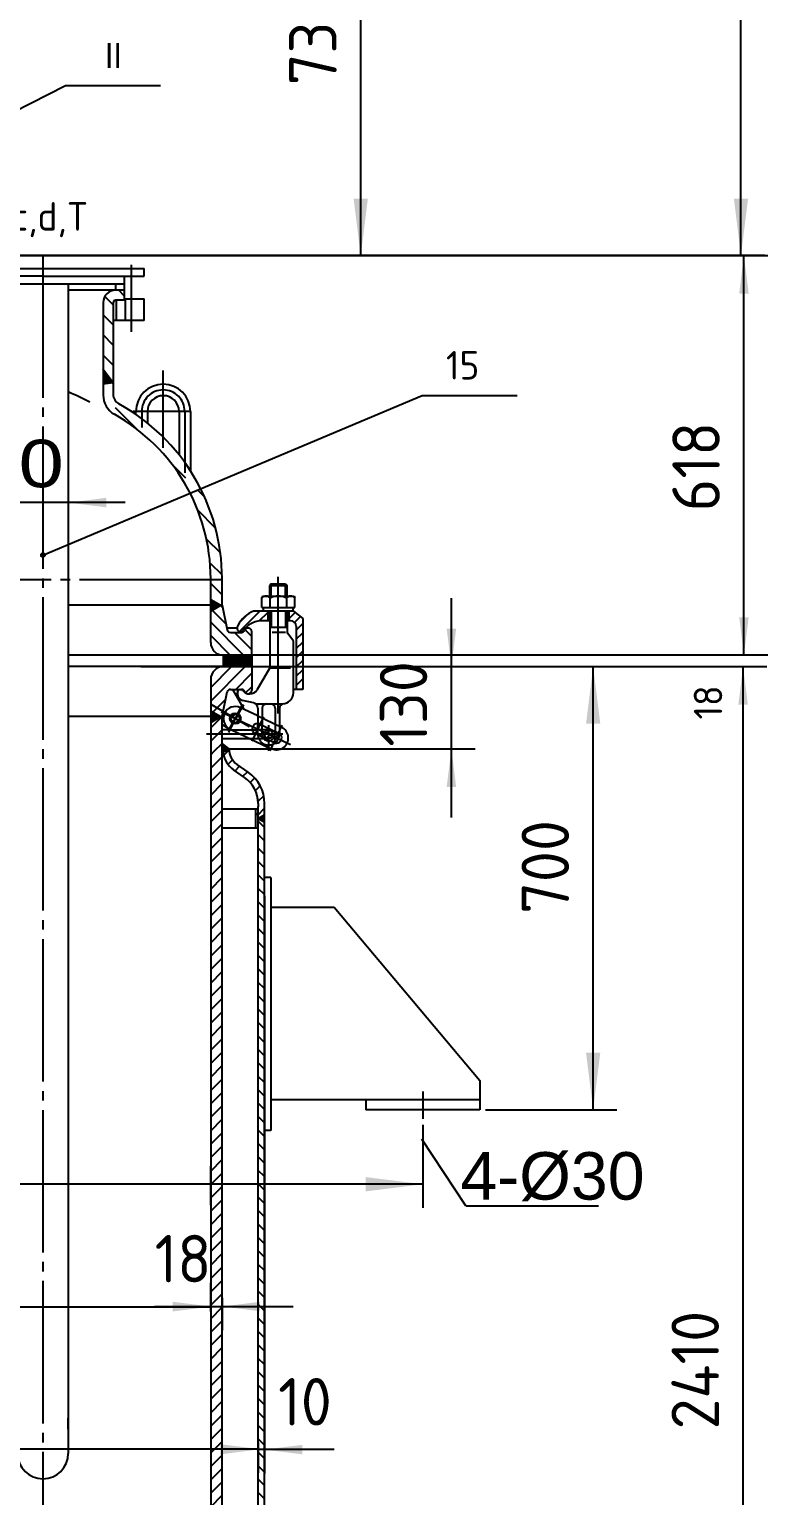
# Model space of a CAD drawing. Extents: x -623 to 82863, y -5386 to 376.
# Drawn here: x 5591 to 5668.8, y -138.3 to 16.2 of the extents above; entities that cross this region are included whole.
import ezdxf

# ---------------------------------------------------------------- set-up
doc = ezdxf.new("R2010")
doc.units = 0
doc.linetypes.add('DASHDOT', pattern=[18, 15, -1, 1, -1])
doc.linetypes.add('DASHED', pattern=[4, 3, -1])
doc.layers.get('0').update_dxf_attribs({"color": 8, "linetype": 'CONTINUOUS'})
for name, color, linetype in [('1', 8, 'CONTINUOUS'), ('2', 94, 'DASHDOT'), ('3', 2, 'DASHED'), ('85', 7, 'CONTINUOUS')]:
    doc.layers.add(name, color=color, linetype=linetype)
doc.styles.get("Standard").update_dxf_attribs({"font": 'cadt_en', "bigfont": 'cadt_hz'})
doc.styles.add('STYLE1', font='tssdeng.shx', dxfattribs={"width": 0.7, "bigfont": 'hztxt.shx'})
doc.styles.add('STYLE209', font='cadt_en.shx', dxfattribs={"width": 1.283849, "bigfont": 'cadt_hz.shx'})
doc.styles.add('STYLE210', font='cadt_en.shx', dxfattribs={"width": 0.9717, "bigfont": 'cadt_hz.shx'})
doc.styles.add('STYLE211', font='cadt_en.shx', dxfattribs={"width": 1.044319, "bigfont": 'cadt_hz.shx'})
doc.styles.add('STYLE212', font='cadt_en.shx', dxfattribs={"width": 1.114043, "bigfont": 'cadt_hz.shx'})
doc.styles.add('STYLE213', font='cadt_en.shx', dxfattribs={"width": 1.115263, "bigfont": 'cadt_hz.shx'})
doc.dimstyles.get("Standard").update_dxf_attribs({"dimtxt": 3.5, "dimasz": 4, "dimexe": 2, "dimexo": 0, "dimgap": 1, "dimtad": 1, "dimtoh": 1, "dimdec": 4, "dimzin": 0, "dimtxsty": 'STANDARD', "dimcen": 0, "dimazin": 3, "dimtfac": 1, "dimtdec": 4, "dimtmove": 0, "dimatfit": 3, "dimtolj": 1, "dimtzin": 0})

# ---------------------------------------------------------------- blocks, each defined once
blk = doc.blocks.new('*U37')
for p, q in [((5611.16, -44.48), (5611.35, -44.67)), ((5610.11, -46.26), (5613.58, -49.74)), ((5610.26, -45), (5611.72, -46.46)), ((5610.11, -47.67), (5612.17, -49.74)), ((5612.6, -47.34), (5614.44, -49.18)), ((5613.71, -47.04), (5614.44, -47.77, 1))]:
    blk.add_line(p, q)
blk = doc.blocks.new('*D38')
blk.add_line((5601.11, -33.66), (5579.85, -33.66))
for points in [[(5589.77, -33.66), (5585.77, -34.16), (5585.77, -33.16)], [(5595.11, -33.66), (5599.11, -33.16), (5599.11, -34.16)]]:
    blk.add_solid(points)
at = {"insert": (5578.42, -32.23), "char_height": 5, "attachment_point": 7, "style": 'STYLE209'}
blk.add_mtext('%%c80', dxfattribs=at)
blk = doc.blocks.new('*U44')
for p, q in [((5610.11, -43.98), (5610.18, -43.9)), ((5610.11, -44), (5610.8, -44.69)), ((5610.11, -44.26), (5610.36, -44)), ((5610.11, -44.54), (5610.54, -44.11)), ((5610.11, -44.83), (5610.72, -44.21)), ((5610.11, -44.28), (5610.62, -44.79)), ((5610.11, -44.56), (5610.44, -44.9)), ((5610.15, -45.06), (5610.9, -44.31)), ((5610.44, -44.05), (5610.98, -44.59)), ((5610.82, -44.67), (5611.08, -44.42)), ((5611.11, -44.43), (5611.16, -44.48)), ((5610.11, -44.85), (5610.26, -45, 1))]:
    blk.add_line(p, q)
blk = doc.blocks.new('*U53')
at = {"layer": '1'}
for p, q in [((5610.11, -60.22), (5610.51, -59.82)), ((5610.11, -61.63), (5611.31, -60.43)), ((5610.11, -63.04), (5611.31, -61.84)), ((5610.11, -64.46), (5611.31, -63.26)), ((5610.11, -65.87), (5611.31, -64.67)), ((5610.11, -67.29), (5611.31, -66.09)), ((5610.11, -68.7), (5611.31, -67.5)), ((5610.11, -70.12), (5611.31, -68.92)), ((5610.11, -71.53), (5611.31, -70.33)), ((5610.11, -72.94), (5611.31, -71.74)), ((5610.11, -74.36), (5611.31, -73.16)), ((5610.11, -75.77), (5611.31, -74.57)), ((5610.11, -77.19), (5611.31, -75.99)), ((5610.11, -78.6), (5611.31, -77.4)), ((5610.11, -80.01), (5611.31, -78.81)), ((5610.11, -81.43), (5611.31, -80.23)), ((5610.11, -82.84), (5611.31, -81.64)), ((5610.11, -84.26), (5611.31, -83.06)), ((5610.11, -85.67), (5611.31, -84.47)), ((5610.11, -87.09), (5611.31, -85.89)), ((5610.11, -88.5), (5611.31, -87.3)), ((5610.11, -89.91), (5611.31, -88.71)), ((5610.11, -91.33), (5611.31, -90.13)), ((5610.11, -92.74), (5611.31, -91.54)), ((5610.11, -94.16), (5611.31, -92.96)), ((5610.11, -95.57), (5611.31, -94.37)), ((5610.11, -96.99), (5611.31, -95.79)), ((5610.11, -98.4), (5611.31, -97.2)), ((5610.11, -99.81), (5611.31, -98.61)), ((5610.11, -101.23), (5611.31, -100.03)), ((5610.11, -102.64), (5611.31, -101.44)), ((5610.11, -104.06), (5611.31, -102.86)), ((5610.11, -105.47), (5611.31, -104.27)), ((5610.11, -106.88), (5611.31, -105.68)), ((5610.11, -108.3), (5611.31, -107.1)), ((5610.11, -109.71), (5611.31, -108.51)), ((5610.11, -111.13), (5611.31, -109.93)), ((5610.11, -112.54), (5611.31, -111.34)), ((5610.11, -113.96), (5611.31, -112.76)), ((5610.11, -115.37), (5611.31, -114.17)), ((5610.11, -116.78), (5611.31, -115.58)), ((5610.11, -118.2), (5611.31, -117)), ((5610.11, -119.61), (5611.31, -118.41)), ((5610.11, -121.03), (5611.31, -119.83)), ((5610.11, -122.44), (5611.31, -121.24)), ((5610.11, -123.86), (5611.31, -122.66)), ((5610.11, -125.27), (5611.31, -124.07)), ((5610.11, -126.68), (5611.31, -125.48)), ((5610.11, -128.1), (5611.31, -126.9)), ((5610.11, -129.51), (5611.31, -128.31)), ((5610.11, -130.93), (5611.31, -129.73)), ((5610.11, -132.34), (5611.31, -131.14)), ((5610.11, -133.75), (5611.31, -132.55)), ((5610.11, -135.17), (5611.31, -133.97)), ((5610.11, -136.58), (5611.31, -135.38)), ((5610.11, -138), (5611.31, -136.8)), ((5610.11, -139.41), (5611.31, -138.21)), ((5610.11, -140.83), (5611.31, -139.63)), ((5610.11, -142.24), (5611.31, -141.04)), ((5610.11, -143.65), (5611.31, -142.45)), ((5610.11, -145.07), (5611.31, -143.87)), ((5610.11, -146.48), (5611.31, -145.28)), ((5610.11, -147.9), (5611.31, -146.7)), ((5610.11, -149.31), (5611.31, -148.11)), ((5610.11, -150.73), (5611.31, -149.53)), ((5610.11, -152.14), (5611.31, -150.94)), ((5610.11, -153.55), (5611.31, -152.35)), ((5610.11, -154.97), (5611.31, -153.77)), ((5610.11, -156.38), (5611.31, -155.18)), ((5610.11, -157.8), (5611.31, -156.6)), ((5610.11, -159.21), (5611.31, -158.01)), ((5610.11, -160.62), (5611.31, -159.42)), ((5610.11, -162.04), (5611.31, -160.84)), ((5610.11, -163.45), (5611.31, -162.25)), ((5610.11, -164.87), (5611.31, -163.67)), ((5610.11, -166.28), (5611.31, -165.08)), ((5610.11, -167.7), (5611.31, -166.5)), ((5610.11, -169.11), (5611.31, -167.91)), ((5610.11, -170.52), (5611.31, -169.32)), ((5610.11, -171.94), (5611.31, -170.74)), ((5610.11, -173.35), (5611.31, -172.15)), ((5610.11, -174.77), (5611.31, -173.57)), ((5610.11, -176.18), (5611.31, -174.98)), ((5610.11, -177.6), (5611.31, -176.4)), ((5610.11, -179.01), (5611.31, -177.81)), ((5610.91, -179.62), (5611.31, -179.22, 1))]:
    blk.add_line(p, q, dxfattribs=at)
blk = doc.blocks.new('*U64')
for p, q in [((5615.77, -67.88), (5615.11, -67.22)), ((5615.77, -69.3), (5615.11, -68.63)), ((5615.77, -70.71), (5615.11, -70.05)), ((5615.77, -72.13), (5615.11, -71.46)), ((5615.11, -72.87), (5615.77, -73.54)), ((5615.77, -74.95), (5615.11, -74.29)), ((5615.77, -76.37), (5615.11, -75.7)), ((5615.77, -77.78), (5615.11, -77.12)), ((5615.77, -79.2), (5615.11, -78.53)), ((5615.77, -80.61), (5615.11, -79.94)), ((5615.77, -82.03), (5615.11, -81.36)), ((5615.77, -83.44), (5615.11, -82.77)), ((5615.77, -84.85), (5615.11, -84.19)), ((5615.77, -86.27), (5615.11, -85.6)), ((5615.77, -87.68), (5615.11, -87.02)), ((5615.77, -89.1), (5615.11, -88.43)), ((5615.77, -90.51), (5615.11, -89.84)), ((5615.77, -91.93), (5615.11, -91.26)), ((5615.77, -93.34), (5615.11, -92.67)), ((5615.77, -94.75), (5615.11, -94.09)), ((5615.77, -96.17), (5615.11, -95.5)), ((5615.77, -97.58), (5615.11, -96.92)), ((5615.77, -99), (5615.11, -98.33)), ((5615.77, -100.41), (5615.11, -99.74)), ((5615.77, -101.82), (5615.11, -101.16)), ((5615.77, -103.24), (5615.11, -102.57)), ((5615.77, -104.65), (5615.11, -103.99)), ((5615.77, -106.07), (5615.11, -105.4)), ((5615.77, -107.48), (5615.11, -106.81)), ((5615.77, -108.9), (5615.11, -108.23)), ((5615.77, -110.31), (5615.11, -109.64)), ((5615.77, -111.72), (5615.11, -111.06)), ((5615.77, -113.14), (5615.11, -112.47)), ((5615.77, -114.55), (5615.11, -113.89)), ((5615.77, -115.97), (5615.11, -115.3)), ((5615.77, -117.38), (5615.11, -116.71)), ((5615.77, -118.8), (5615.11, -118.13)), ((5615.77, -120.21), (5615.11, -119.54)), ((5615.77, -121.62), (5615.11, -120.96)), ((5615.77, -123.04), (5615.11, -122.37)), ((5615.77, -124.45), (5615.11, -123.79)), ((5615.77, -125.87), (5615.11, -125.2)), ((5615.77, -127.28), (5615.11, -126.61)), ((5615.11, -128.03), (5615.77, -128.69)), ((5615.77, -130.11), (5615.11, -129.44)), ((5615.77, -131.52), (5615.11, -130.86)), ((5615.77, -132.94), (5615.11, -132.27)), ((5615.77, -134.35), (5615.11, -133.68)), ((5615.77, -135.77), (5615.11, -135.1)), ((5615.77, -137.18), (5615.11, -136.51)), ((5615.77, -138.59), (5615.11, -137.93)), ((5615.77, -140.01), (5615.11, -139.34)), ((5615.77, -141.42), (5615.11, -140.76)), ((5615.77, -142.84), (5615.11, -142.17)), ((5615.77, -144.25), (5615.11, -143.58)), ((5615.77, -145.67), (5615.11, -145)), ((5615.77, -147.08), (5615.11, -146.41)), ((5615.77, -148.49), (5615.11, -147.83)), ((5615.77, -149.91), (5615.11, -149.24)), ((5615.77, -151.32), (5615.11, -150.66)), ((5615.77, -152.74), (5615.11, -152.07)), ((5615.77, -154.15), (5615.11, -153.48)), ((5615.11, -154.9), (5615.77, -155.56)), ((5615.77, -156.98), (5615.11, -156.31)), ((5615.77, -158.39), (5615.11, -157.73)), ((5615.77, -159.81), (5615.11, -159.14)), ((5615.77, -161.22), (5615.11, -160.56)), ((5615.77, -162.64), (5615.11, -161.97)), ((5615.77, -164.05), (5615.11, -163.38)), ((5615.77, -165.46), (5615.11, -164.8)), ((5615.77, -166.88), (5615.11, -166.21)), ((5615.77, -168.29), (5615.11, -167.63)), ((5615.77, -169.71), (5615.11, -169.04)), ((5615.77, -171.12), (5615.11, -170.45)), ((5615.77, -172.54), (5615.11, -171.87)), ((5615.77, -173.95), (5615.11, -173.28)), ((5615.77, -175.36), (5615.11, -174.7)), ((5615.77, -176.78), (5615.11, -176.11)), ((5615.77, -178.19), (5615.11, -177.53)), ((5615.77, -179.61), (5615.11, -178.94)), ((5615.77, -181.02), (5615.11, -180.35)), ((5615.11, -181.77), (5615.61, -182.27, 1))]:
    blk.add_line(p, q)
blk = doc.blocks.new('*U74')
at = {"layer": '1'}
for p, q in [((5610.11, -54.56), (5613.73, -50.94)), ((5610.11, -53.14), (5612.31, -50.94)), ((5610.4, -51.44), (5610.6, -51.23)), ((5612.74, -53.34), (5614.44, -51.64)), ((5613.78, -53.71), (5614.44, -53.05)), ((5610.35, -55.73), (5611.68, -54.39)), ((5610.11, -57.39), (5611.31, -56.18)), ((5610.11, -58.8), (5611.31, -57.6)), ((5610.51, -59.82), (5611.31, -59.02, 1))]:
    blk.add_line(p, q, dxfattribs=at)
blk = doc.blocks.new('*U75')
at = {"layer": '1'}
for p, q in [((5615.21, -66.88), (5615.13, -66.95)), ((5615.51, -67.17), (5615.22, -66.87)), ((5615.31, -67.06), (5615.77, -66.6)), ((5615.77, -67.15), (5615.39, -66.77)), ((5615.49, -67.16), (5615.77, -66.88)), ((5615.77, -66.87), (5615.57, -66.67)), ((5615.77, -67.16), (5615.67, -67.26, 1)), ((5615.77, -66.58), (5615.75, -66.56))]:
    blk.add_line(p, q, dxfattribs=at)
blk = doc.blocks.new('*U76')
at = {"layer": '1'}
for p, q in [((5611.46, -60.28), (5612.04, -59.69)), ((5611.92, -61.23), (5612.4, -60.75)), ((5612.67, -61.9), (5613.14, -61.42)), ((5613.5, -62.48), (5613.98, -62)), ((5614.26, -63.13), (5614.74, -62.66)), ((5614.82, -63.99), (5615.32, -63.49)), ((5615.1, -65.12), (5615.69, -64.53)), ((5615.11, -66.53), (5615.77, -65.86, 1))]:
    blk.add_line(p, q, dxfattribs=at)
blk = doc.blocks.new('*U77')
at = {"layer": '1'}
for p, q in [((5611.31, -59.3), (5611.46, -59.14)), ((5611.31, -59.17), (5611.84, -59.71)), ((5611.31, -59.58), (5611.62, -59.27)), ((5611.31, -59.86), (5611.77, -59.39)), ((5611.31, -59.46), (5611.65, -59.8)), ((5611.31, -59.74), (5611.47, -59.9)), ((5611.64, -59.81), (5611.93, -59.52, 1)), ((5611.94, -59.53), (5612.03, -59.61))]:
    blk.add_line(p, q, dxfattribs=at)
blk = doc.blocks.new('*U78')
at = {"layer": '1'}
for p, q in [((5610.11, -55.69), (5610.17, -55.63)), ((5610.11, -55.71), (5610.81, -56.41)), ((5610.11, -55.97), (5610.35, -55.73)), ((5610.11, -56.26), (5610.53, -55.83)), ((5610.11, -56.54), (5610.71, -55.94)), ((5610.11, -55.99), (5610.63, -56.52)), ((5610.11, -56.82), (5610.89, -56.04)), ((5610.11, -56.28), (5610.45, -56.62)), ((5610.11, -56.56), (5610.27, -56.73)), ((5610.49, -55.81), (5610.99, -56.31)), ((5610.78, -56.43), (5611.07, -56.14, 1)), ((5611.15, -56.19), (5611.17, -56.21))]:
    blk.add_line(p, q, dxfattribs=at)
blk = doc.blocks.new('*U86')
at = {"layer": '1'}
for p, q in [((5612.53, -49.74), (5611.44, -50.83)), ((5612.32, -49.74), (5611.44, -50.62)), ((5612.11, -49.74), (5611.44, -50.41)), ((5611.9, -49.74), (5611.44, -50.19)), ((5611.68, -49.74), (5611.44, -49.98)), ((5611.47, -49.74), (5611.44, -49.77)), ((5612.62, -50.94), (5611.44, -49.76)), ((5612.41, -50.94), (5611.44, -49.97)), ((5612.2, -50.94), (5611.44, -50.18)), ((5611.98, -50.94), (5611.44, -50.39)), ((5611.77, -50.94), (5611.44, -50.6)), ((5611.56, -50.94), (5611.44, -50.82)), ((5612.74, -49.74), (5611.54, -50.94)), ((5612.83, -50.94), (5611.63, -49.74)), ((5612.96, -49.74), (5611.76, -50.94)), ((5613.05, -50.94), (5611.85, -49.74)), ((5613.17, -49.74), (5611.97, -50.94)), ((5613.26, -50.94), (5612.06, -49.74)), ((5613.38, -49.74), (5612.18, -50.94)), ((5613.47, -50.94), (5612.27, -49.74)), ((5613.59, -49.74), (5612.39, -50.94)), ((5613.68, -50.94), (5612.48, -49.74)), ((5613.8, -49.74), (5612.6, -50.94)), ((5613.89, -50.94), (5612.69, -49.74)), ((5614.02, -49.74), (5612.82, -50.94)), ((5614.11, -50.94), (5612.91, -49.74)), ((5614.23, -49.74), (5613.03, -50.94)), ((5614.32, -50.94), (5613.12, -49.74)), ((5614.44, -49.74), (5613.24, -50.94)), ((5614.44, -50.85), (5613.33, -49.74)), ((5614.44, -49.95), (5613.45, -50.94)), ((5614.44, -50.63), (5613.54, -49.74)), ((5614.44, -50.16), (5613.67, -50.94)), ((5614.44, -50.42), (5613.75, -49.74)), ((5614.44, -50.38), (5613.88, -50.94)), ((5614.44, -50.21), (5613.97, -49.74)), ((5614.44, -50.59), (5614.09, -50.94)), ((5614.44, -50), (5614.18, -49.74)), ((5614.44, -50.8), (5614.3, -50.94, 1)), ((5614.44, -49.79), (5614.39, -49.74))]:
    blk.add_line(p, q, dxfattribs=at)
blk = doc.blocks.new('*U88')
at = {"layer": '1'}
for p, q in [((5608.73, -32.33), (5609.46, -33.06)), ((5610.62, -36.34), (5608.75, -34.47)), ((5609.66, -37.5), (5611.13, -38.97)), ((5610.03, -40), (5611.3, -41.26)), ((5610.11, -42.19), (5611.31, -43.39, 1))]:
    blk.add_line(p, q, dxfattribs=at)
blk = doc.blocks.new('*U90')
at = {"layer": '1'}
blk.add_line((5614.84, -66.61), (5615.11, -66.34, 1), dxfattribs=at)
blk = doc.blocks.new('*D98')
for p, q in [((5635.46, -66.81), (5635.46, -43.74)), ((5614.44, -50.94), (5637.96, -50.94)), ((5612.04, -59.61), (5637.96, -59.61))]:
    blk.add_line(p, q)
for points in [[(5635.46, -50.94), (5634.96, -46.94), (5635.96, -46.94)], [(5635.46, -59.61), (5635.96, -63.61), (5634.96, -63.61)]]:
    blk.add_solid(points)
at = {"style": 'STYLE1'}
blk.add_text('130', height=5, rotation=90, dxfattribs=at).set_placement((5632.92, -59.37))
blk = doc.blocks.new('*U99')
at = {"layer": '2'}
for p, q in [((5583.11, -15.66), (5583.11, -8.51)), ((5601.77, -15.66), (5601.77, -8.62))]:
    blk.add_line(p, q, dxfattribs=at)
at = {"layer": '85'}
for p, q in [((5581.77, -9.01), (5603.11, -9.01)), ((5581.77, -9.81), (5581.77, -9.01)), ((5603.11, -9.81), (5603.11, -9.01)), ((5592.44, -9.81), (5581.77, -9.81)), ((5583.84, -12.34), (5583.84, -9.81)), ((5583.84, -10.61), (5601.04, -10.61)), ((5584.77, -11.27), (5584.77, -10.61, 6.28)), ((5592.44, -9.81), (5603.11, -9.81)), ((5600.11, -11.27), (5600.11, -10.61, 1)), ((5601.04, -11.27), (5601.04, -9.81)), ((5583.84, -12.21), (5581.77, -12.21, 6.28)), ((5581.77, -14.47), (5581.77, -12.21)), ((5583.77, -12.21), (5583.77, -14.47)), ((5583.77, -12.34), (5584.77, -12.34)), ((5583.84, -11.27), (5589.77, -11.27)), ((5584.67, -14.47), (5584.67, -12.34)), ((5595.11, -11.27), (5601.04, -11.27)), ((5601.1, -12.34), (5600.11, -12.34, 6.28)), ((5600.2, -14.47), (5600.2, -12.34)), ((5601.04, -12.34), (5601.04, -11.27)), ((5601.04, -12.21), (5603.1, -12.21)), ((5601.1, -12.21), (5601.1, -14.47)), ((5603.1, -14.47), (5603.1, -12.21)), ((5585.04, -12.61), (5585.04, -15.23, 6.28)), ((5586.11, -12.61), (5586.11, -15.19)), ((5598.77, -12.61), (5598.77, -20.61)), ((5599.84, -12.61), (5599.84, -22.3)), ((5581.77, -14.47), (5585.04, -14.47)), ((5585.04, -14.83), (5586.11, -14.7)), ((5585.04, -14.83), (5585.95, -16.03)), ((5585.04, -14.83), (5586.11, -15.28)), ((5585.04, -14.83), (5585.04, -15.23)), ((5603.1, -14.47), (5599.84, -14.47, 6.28)), ((5599.84, -21.05), (5598.77, -19.65)), ((5598.77, -20.6), (5599.84, -21.05)), ((5598.77, -20.6), (5598.77, -22.33)), ((5599.84, -21.05), (5598.77, -21.18))]:
    blk.add_line(p, q, dxfattribs=at)
for centre, radius, start, end in [((5584.77, -12.61), 1.33, 0, 90), ((5584.77, -12.61), 0.267, 0, 90), ((5600.11, -12.61), 1.33, 90, 180), ((5600.11, -12.61), 0.267, 90, 180), ((5583.77, -15.19), 2.33, 252.6535, 360), ((5583.91, -15.23), 1.13, 252.5797, 360)]:
    blk.add_arc(centre, radius, start, end, dxfattribs=at)
blk = doc.blocks.new('*U100')
at = {"layer": '85'}
blk.add_line((5599.84, -21.05), (5598.77, -21.18, 6.28), dxfattribs=at)
for centre, radius, end in [((5601.11, -22.33), 2.33, 240.7434), ((5600.97, -22.26), 1.13, 241.1377)]:
    blk.add_arc(centre, radius, 180, end, dxfattribs=at)
blk = doc.blocks.new('*U101')
at = {"layer": '85'}
for p, q in [((5600.06, -23.65), (5602.31, -25.91, 1)), ((5606.03, -29.63), (5607.45, -31.05))]:
    blk.add_line(p, q, dxfattribs=at)
blk = doc.blocks.new('*U102')
at = {"layer": '85'}
for p, q in [((5598.95, -11.94), (5599.84, -12.83)), ((5601.04, -11.91), (5600.4, -11.27)), ((5599.84, -14.95), (5598.77, -13.89)), ((5599.84, -17.07), (5598.77, -16.01)), ((5598.77, -18.13), (5599.84, -19.19, 1))]:
    blk.add_line(p, q, dxfattribs=at)
blk = doc.blocks.new('*U105')
at = {"layer": '85'}
for p, q in [((5585.08, -14.83), (5586.03, -15.78)), ((5585.09, -14.9), (5585.17, -14.82)), ((5585.18, -15.02), (5585.41, -14.78)), ((5585.27, -15.14), (5585.66, -14.75)), ((5585.27, -14.8), (5586.07, -15.61)), ((5585.36, -15.26), (5585.9, -14.72)), ((5585.45, -15.38), (5586.11, -14.73)), ((5585.45, -14.78), (5586.1, -15.42)), ((5585.55, -15.5), (5586.11, -14.94)), ((5585.64, -14.76), (5586.11, -15.22)), ((5585.64, -15.62), (5586.11, -15.15)), ((5585.73, -15.74), (5586.1, -15.37)), ((5585.83, -14.73), (5586.11, -15.01)), ((5586.02, -14.71), (5586.11, -14.8)), ((5585.57, -15.53), (5585.98, -15.94, 1)), ((5585.82, -15.86), (5586.07, -15.62)), ((5585.91, -15.98), (5586, -15.9)), ((5598.77, -19.67), (5598.78, -19.66)), ((5598.77, -19.88), (5598.87, -19.78)), ((5598.77, -19.82), (5599.34, -20.39)), ((5598.77, -20.09), (5598.97, -19.9)), ((5598.77, -20.3), (5599.06, -20.02)), ((5598.77, -20.04), (5599.79, -21.06)), ((5598.77, -20.52), (5599.15, -20.14)), ((5598.77, -20.25), (5599.6, -21.08)), ((5598.77, -20.73), (5599.24, -20.26)), ((5598.77, -20.94), (5599.33, -20.38)), ((5598.77, -20.46), (5599.41, -21.1)), ((5598.77, -21.15), (5599.42, -20.5)), ((5598.77, -20.67), (5599.23, -21.13)), ((5598.77, -20.88), (5599.04, -21.15)), ((5598.77, -21.1), (5598.85, -21.17)), ((5598.98, -21.16), (5599.52, -20.62)), ((5599.22, -21.13), (5599.61, -20.74)), ((5599.47, -21.1), (5599.7, -20.86)), ((5599.71, -21.07), (5599.79, -20.98))]:
    blk.add_line(p, q, dxfattribs=at)
blk = doc.blocks.new('*D113')
for p, q in [((5553.88, 85.16), (5668.46, 85.16)), ((5665.96, -7.64), (5665.96, 85.16)), ((5668.46, -7.64), (5563.53, -7.64))]:
    blk.add_line(p, q)
for points in [[(5665.96, 85.16), (5666.71, 79.16), (5665.21, 79.16)], [(5665.96, -7.64), (5665.21, -1.64), (5666.71, -1.64)]]:
    blk.add_solid(points)
at = {"insert": (5664.53, 35.26), "char_height": 5, "attachment_point": 7, "rotation": 90, "style": 'STYLE210'}
blk.add_mtext('%%d1392', dxfattribs=at)
blk = doc.blocks.new('*D114')
for p, q in [((5558, -7.64), (5668.77, -7.64)), ((5666.27, -49.74), (5666.27, -7.64)), ((5668.77, -49.74), (5603.16, -49.74, 1))]:
    blk.add_line(p, q)
for points in [[(5666.27, -7.64), (5666.77, -11.64), (5665.77, -11.64)], [(5666.27, -49.74), (5665.77, -45.74), (5666.77, -45.74)]]:
    blk.add_solid(points)
at = {"style": 'STYLE1'}
blk.add_text('618', height=5, rotation=90, dxfattribs=at).set_placement((5663.73, -34.59))
blk = doc.blocks.new('*D115')
for p, q in [((5563.73, 41.49), (5628.41, 41.49)), ((5625.91, -7.64), (5625.91, 41.49)), ((5558.4, -7.64), (5628.41, -7.64))]:
    blk.add_line(p, q)
for points in [[(5625.91, 41.49), (5626.66, 35.49), (5625.16, 35.49)], [(5625.91, -7.64), (5625.16, -1.64), (5626.66, -1.64)]]:
    blk.add_solid(points)
at = {"style": 'STYLE1'}
blk.add_text('737', height=5, rotation=90, dxfattribs=at).set_placement((5623.37, 10.29))
blk = doc.blocks.new('*U124')
for p, q in [((5616.49, -43.5), (5616.49, -42.21)), ((5617.98, -43.5), (5617.98, -42.21)), ((5615.3, -45.09), (5613.15, -47.24)), ((5615.22, -46.13), (5616.12, -45.23)), ((5616.49, -45.09), (5616.49, -46.82)), ((5617.98, -45.09), (5617.98, -46.82)), ((5618.35, -45.92), (5619.02, -45.24, 6.28)), ((5618.95, -46.29), (5619.56, -45.67, 1)), ((5619.11, -47.09), (5619.8, -46.41)), ((5619.11, -48.06), (5619.8, -47.38)), ((5619.11, -49.03), (5619.8, -48.35)), ((5619.11, -50), (5619.8, -49.32)), ((5619.11, -50.97), (5619.8, -50.29)), ((5619.11, -51.94), (5619.8, -51.26)), ((5619.11, -52.91), (5619.8, -52.23)), ((5619.67, -53.33), (5619.8, -53.2)), ((5612.24, -56.39), (5612.38, -56.25, 6.28)), ((5612.38, -56.25), (5612.4, -56.23)), ((5612.38, -56.73), (5612.67, -56.44)), ((5612.4, -56.23), (5612.69, -55.94, 6.28)), ((5612.68, -56.43), (5612.71, -56.41)), ((5612.71, -56.41), (5613.03, -56.08)), ((5612.71, -56.41), (5612.71, -56.41)), ((5612.75, -56.85), (5613.02, -56.58)), ((5613.02, -56.58), (5613.04, -56.56)), ((5613.04, -56.56), (5613.15, -56.45)), ((5615.77, -58.2), (5615.91, -58.06)), ((5615.91, -58.06), (5616, -57.96)), ((5615.99, -58.46), (5616.21, -58.25)), ((5616, -57.96), (5616.21, -57.76)), ((5616.21, -57.76), (5616.34, -57.62)), ((5616.21, -58.25), (5616.33, -58.12)), ((5616.33, -58.12), (5616.39, -58.06)), ((5616.39, -58.06), (5616.61, -57.84))]:
    blk.add_line(p, q)
at = {"layer": '2'}
for p, q in [((5617.23, -55.88), (5617.23, -41.49)), ((5613.18, -46.24), (5613.98, -45.44)), ((5610.12, -54.89), (5614.16, -57.25)), ((5613.55, -54.95), (5611.92, -57.74)), ((5613.41, -54.9), (5612, -57.87)), ((5611.2, -55.69), (5618.51, -59.14)), ((5615.66, -56.23), (5614.44, -58.8)), ((5616.21, -57.11), (5616.21, -59.82)), ((5616.38, -59.81), (5617.65, -57.11)), ((5617.7, -58.06), (5609.67, -58.06))]:
    blk.add_line(p, q, dxfattribs=at)
at = {"layer": '3'}
for p, q in [((5615.06, -56.13), (5615.06, -56.94, 6.28)), ((5615.52, -56.34), (5615.52, -57.1)), ((5616.89, -56.99), (5616.89, -57.75)), ((5612.31, -57.6), (5614.49, -57.6)), ((5614.23, -58.52), (5615.84, -58.52)), ((5615.52, -57.6), (5615.06, -57.6)), ((5617.35, -57.21), (5617.35, -57.97))]:
    blk.add_line(p, q, dxfattribs=at)
for radius, start, end in [(1.14, 184.6006, 305.2449), (0.686, 210.8689, 278.5498)]:
    blk.add_arc((5616.21, -58.06), radius, start, end, dxfattribs=at)
at = {"layer": '85'}
for p, q in [((5616.49, -42.21), (5616.32, -42.38)), ((5616.32, -43.5), (5616.32, -42.38)), ((5616.32, -42.38), (5618.15, -42.38)), ((5616.49, -42.21), (5617.98, -42.21, 6.28)), ((5617.98, -42.21), (5618.15, -42.38)), ((5618.15, -43.5), (5618.15, -42.38)), ((5615.57, -43.5), (5615.49, -43.67, 6.28)), ((5615.49, -44.72), (5615.49, -43.67)), ((5615.49, -44.72), (5618.98, -44.72)), ((5615.57, -43.5), (5618.9, -43.5)), ((5615.65, -44.72), (5615.65, -45.09)), ((5616.36, -44.72), (5616.36, -43.73)), ((5618.11, -44.72), (5618.11, -43.73)), ((5618.81, -45.09), (5618.81, -44.72)), ((5618.9, -43.5), (5618.98, -43.67)), ((5618.98, -44.72), (5618.98, -43.67)), ((5618.83, -45.09), (5614.62, -45.09)), ((5616.32, -46.12), (5615.33, -46.12)), ((5616.12, -45.09), (5616.12, -46.12)), ((5616.32, -45.09), (5616.32, -51.07)), ((5618.15, -45.09), (5618.15, -47.19, 6.28)), ((5618.54, -46.12), (5618.15, -46.12)), ((5618.35, -45.09), (5618.35, -46.12)), ((5618.83, -45.09), (5619.8, -45.87)), ((5619.8, -45.87), (5619.8, -53.33)), ((5612.92, -47.01), (5612.92, -46.73, 6.28)), ((5613.15, -47.24), (5613.36, -47.24, 6.28)), ((5618.15, -46.82), (5616.32, -46.82)), ((5617.99, -47.35), (5616.57, -47.35)), ((5618.82, -48.24), (5618.24, -47.46)), ((5619.11, -46.69), (5619.11, -53.33)), ((5618.82, -53.71), (5618.82, -48.24)), ((5616.32, -51.07), (5614.95, -53.43)), ((5616.44, -51.08), (5618.5, -51.08)), ((5612.4, -53.34), (5613.6, -55.43)), ((5612.94, -53.81), (5612.67, -53.81)), ((5612.94, -53.58), (5612.94, -53.82)), ((5613.16, -53.35), (5613.28, -53.35)), ((5614.95, -53.43), (5614.95, -53.43)), ((5619.8, -53.33), (5618.82, -53.33, 6.28)), ((5615, -56.09), (5613.24, -55.26)), ((5614.61, -54.74), (5613.47, -54.49, 6.28)), ((5614.85, -54.86), (5617.68, -54.86)), ((5615.06, -55.3), (5615.06, -56.13, 6.28)), ((5615.52, -55.31), (5615.52, -56.34)), ((5616.89, -55.31), (5616.89, -56.99)), ((5617.35, -55.31), (5617.35, -57.21)), ((5611.31, -57.04), (5612.06, -57.48)), ((5615, -56.09), (5617.56, -57.31, 6.28)), ((5615.06, -58.06), (5615.06, -56.94, 6.28)), ((5615.29, -56.99), (5617.27, -57.93)), ((5615.52, -58.06), (5615.52, -57.1)), ((5612.31, -57.6), (5611.31, -57.6)), ((5611.31, -58.52), (5614.23, -58.52)), ((5612.16, -57.54), (5616.49, -59.58, 6.28)), ((5614.49, -57.6), (5615.06, -57.6)), ((5616.78, -58.96), (5614.81, -58.03, 6.28)), ((5616.21, -57.6), (5615.52, -57.6)), ((5616.21, -58.52), (5615.84, -58.52)), ((5616.89, -58.06), (5616.89, -57.77, 6.28)), ((5617.35, -58.06), (5617.35, -57.97))]:
    blk.add_line(p, q, dxfattribs=at)
for centre, radius in [((5612.7, -56.4), 0.572), ((5612.7, -56.4), 0.572), ((5612.7, -56.4), 0.457), ((5616.21, -58.06), 0.457)]:
    blk.add_circle(centre, radius, dxfattribs=at)
for centre, radius, start, end in [((5615.93, -44.03), 0.529, 34.6147, 145.3853), ((5617.23, -45.27), 1.77, 60.5915, 119.4085), ((5618.54, -44.03), 0.529, 34.6147, 145.3853), ((5615.83, -48.09), 3.24, 111.8472, 152.5271), ((5615.6, -48.66), 2.56, 96.1907, 143.6292), ((5618.54, -46.69), 0.572, 0, 90), ((5613.15, -46.72), 0.229, 149.0834, 182.4091), ((5613.15, -47.01), 0.229, 180, 270), ((5613.36, -47.01), 0.229, 270, 323.6888), ((5618.61, -47.19), 0.457, 180, 216.7373), ((5613.16, -53.58), 0.229, 90, 180), ((5613.62, -53.82), 0.686, 180, 257.5323), ((5613.23, -53.7), 0.343, 39.2375, 90), ((5614.21, -52.9), 0.915, 219.3396, 324.3715), ((5617.68, -53.71), 1.14, 270, 360), ((5612.7, -56.4), 1.26, 64.7094, 244.7094), ((5614.49, -55.3), 0.572, 0, 77.5323), ((5615.98, -55.31), 0.457, 90, 180), ((5616.43, -55.31), 0.457, 0, 90), ((5617.81, -55.31), 0.457, 90, 180), ((5615.05, -57.51), 0.572, 64.7094, 244.7094), ((5616.21, -58.06), 1.14, 180, 184.6006), ((5616.21, -58.06), 0.686, 180, 210.8689), ((5616.21, -58.06), 0.686, 278.5498, 360), ((5617.02, -58.44), 1.26, 244.7094, 424.7094), ((5617.02, -58.44), 0.572, 244.7094, 424.7094), ((5616.21, -58.06), 1.14, 305.2449, 360)]:
    blk.add_arc(centre, radius, start, end, dxfattribs=at)
blk = doc.blocks.new('*D134')
for p, q in [((5602.76, -50.94), (5668.68, -50.94)), ((5666.18, -211.61), (5666.18, -50.94))]:
    blk.add_line(p, q)
blk.add_solid([(5666.18, -50.94), (5666.68, -54.94), (5665.68, -54.94)])
at = {"style": 'STYLE1'}
blk.add_text('2410', height=5, rotation=90, dxfattribs=at).set_placement((5663.64, -131.28))
blk = doc.blocks.new('*U135')
for q in [(5632.36, -100.71), (5650.95, -107.73)]:
    blk.add_line((5636.98, -107.73), q)
at = {"layer": '1'}
for p, q in [((5616.44, -73.13), (5615.77, -73.13)), ((5616.44, -73.13), (5616.44, -99.8)), ((5616.44, -76.27), (5623.11, -76.27)), ((5623.11, -76.27), (5638.44, -94.54)), ((5638.44, -94.54), (5638.44, -97.61)), ((5616.44, -96.54), (5638.44, -96.54, 1)), ((5626.44, -96.54), (5626.44, -97.61)), ((5638.44, -97.61), (5626.44, -97.61)), ((5616.44, -99.8), (5615.77, -99.8))]:
    blk.add_line(p, q, dxfattribs=at)
at = {"layer": '2'}
blk.add_line((5632.44, -95.69), (5632.44, -98.55), dxfattribs=at)
at = {"insert": (5636.4, -107.26), "char_height": 5, "attachment_point": 7, "style": 'STYLE211'}
blk.add_mtext('4-%%c30', dxfattribs=at)
blk = doc.blocks.new('*D136')
for p, q in [((5615.06, -50.94), (5652.89, -50.94)), ((5650.39, -97.61), (5650.39, -50.94)), ((5639.06, -97.61), (5652.89, -97.61))]:
    blk.add_line(p, q)
for points in [[(5650.39, -50.94), (5651.14, -56.94), (5649.64, -56.94)], [(5650.39, -97.61), (5649.64, -91.61), (5651.14, -91.61)]]:
    blk.add_solid(points)
at = {"style": 'STYLE1'}
blk.add_text('700', height=5, rotation=90, dxfattribs=at).set_placement((5647.85, -76.97))
blk = doc.blocks.new('*D137')
for p, q in [((5615.77, -75.08), (5615.77, -135.9)), ((5615.11, -135.9), (5615.11, -78.39)), ((5623.1, -133.4), (5614.96, -133.4, 1))]:
    blk.add_line(p, q)
for points in [[(5615.11, -133.4), (5611.11, -133.9), (5611.11, -132.9)], [(5615.77, -133.4), (5619.77, -132.9), (5619.77, -133.9)]]:
    blk.add_solid(points)
at = {"style": 'STYLE1'}
blk.add_text('10', height=5, dxfattribs=at).set_placement((5617.21, -130.86))
blk = doc.blocks.new('*D138')
for p, q in [((5488.44, -132.66), (5488.44, -135.83)), ((5615.11, -132.66), (5615.11, -135.83)), ((5488.44, -133.33), (5615.11, -133.33))]:
    blk.add_line(p, q)
for points in [[(5488.44, -133.33), (5492.44, -132.83), (5492.44, -133.83)], [(5615.11, -133.33), (5611.11, -133.83), (5611.11, -132.83)]]:
    blk.add_solid(points)
at = {"insert": (5556.21, -131.9), "char_height": 5, "attachment_point": 7, "style": 'STYLE212'}
blk.add_mtext('%%c1900', dxfattribs=at)
blk = doc.blocks.new('*D139')
for p, q in [((5493.44, -70.69), (5493.44, -120.85)), ((5610.11, -70.69), (5610.11, -120.85)), ((5493.44, -118.35), (5610.11, -118.35))]:
    blk.add_line(p, q)
for points in [[(5493.44, -118.35), (5497.44, -117.85), (5497.44, -118.85)], [(5610.11, -118.35), (5606.11, -118.85), (5606.11, -117.85)]]:
    blk.add_solid(points)
at = {"insert": (5555.68, -116.93), "char_height": 5, "attachment_point": 7, "style": 'STYLE213'}
blk.add_mtext('%%c1750', dxfattribs=at)
blk = doc.blocks.new('*D140')
for p, q in [((5610.11, -118.86), (5610.11, -115.83)), ((5604.2, -118.33), (5618.79, -118.33, 1)), ((5611.31, -117.42), (5611.31, -120.83))]:
    blk.add_line(p, q)
for points in [[(5610.11, -118.33), (5606.11, -118.83), (5606.11, -117.83)], [(5611.31, -118.33), (5615.31, -117.83), (5615.31, -118.83)]]:
    blk.add_solid(points)
at = {"style": 'STYLE1'}
blk.add_text('18', height=5, dxfattribs=at).set_placement((5604.2, -115.79))
blk = doc.blocks.new('*D141')
for p, q in [((5632.44, -99.18), (5632.44, -107.95)), ((5632.44, -105.45), (5543.47, -105.45))]:
    blk.add_line(p, q)
blk.add_solid([(5632.44, -105.45), (5626.44, -106.2), (5626.44, -104.7)])
at = {"style": 'STYLE1'}
blk.add_text('2412', height=5, dxfattribs=at).set_placement((5556.92, -102.91))

msp = doc.modelspace()

# ---------------------------------------------------------------- linework, layer by layer
for p, q in [((5567.92786, -3.32874), (5594.83225, 10.25237)), ((5592.4389, -39.18828), (5632.38325, -22.36675)), ((5610.10556, -107.6587), (5610.10556, -103.55388)), ((5610.10556, -104.99731), (5610.10556, -107.45859)), ((5611.30556, -107.13249), (5611.30556, -103.55388))]:
    msp.add_line(p, q)
msp.add_circle((5592.4389, -39.18828), 0.2)
at = {"layer": '1'}
for p, q in [((5594.83225, 10.25237), (5604.83225, 10.25237, 1)), ((5632.38325, -22.36675), (5642.38325, -22.36675, 1)), ((5602.2389, -24.37314), (5602.2389, -24.06689)), ((5603.4389, -24.06689), (5603.4389, -24.45104, 6.28319)), ((5603.4389, -24.06689), (5603.4389, -25.26808)), ((5606.77223, -24.06689), (5606.77223, -28.62628)), ((5607.97223, -24.06689), (5607.97223, -30.30775)), ((5610.10556, -45.08757), (5610.10556, -41.67036)), ((5611.30556, -44.47173), (5611.30556, -41.67036)), ((5611.30556, -44.47173), (5595.10556, -44.47173)), ((5610.10556, -43.85589), (5611.17223, -44.47173, 6.28319)), ((5610.10556, -45.08757), (5611.17223, -44.47173)), ((5611.30556, -44.47173), (5611.17223, -44.47173)), ((5611.30556, -44.47173), (5611.85009, -47.07335, 6.28319)), ((5610.10556, -48.40506), (5610.10556, -45.08757)), ((5612.82285, -46.87173), (5611.80789, -46.87173)), ((5612.17635, -47.3384), (5613.35577, -47.3384)), ((5614.4389, -49.7384), (5614.4389, -47.27173, 6.28319)), ((5611.4389, -49.7384), (5595.10556, -49.7384)), ((5611.4389, -50.9384), (5595.10556, -50.9384, 6.28319)), ((5614.4389, -49.7384), (5611.4389, -49.7384)), ((5611.4389, -49.7384), (5611.4389, -50.9384)), ((5614.4389, -50.9384), (5611.4389, -50.9384)), ((5614.4389, -49.7384), (5614.4389, -50.9384)), ((5614.4389, -50.9384), (5614.4389, -53.40506, 6.28319)), ((5610.10556, -52.27173), (5610.10556, -56.8209)), ((5611.30556, -56.20506), (5611.85009, -53.60344)), ((5612.17635, -53.3384), (5613.35577, -53.3384)), ((5610.10556, -55.58922), (5611.17223, -56.20506)), ((5611.30556, -56.20506), (5595.10556, -56.20506)), ((5610.10556, -56.8209), (5611.17223, -56.20506)), ((5610.10556, -56.8209), (5610.10556, -180.38757)), ((5611.30556, -179.77173), (5611.30556, -56.20506)), ((5612.0389, -59.60506), (5611.30556, -59.02147)), ((5611.39315, -59.9384), (5611.30556, -59.9384, 6.28319)), ((5611.39315, -59.9384), (5612.0389, -59.60506, 6.28319)), ((5614.06654, -62.06597), (5612.89174, -61.24337)), ((5613.68415, -62.61207), (5612.50936, -61.78947, 6.28319)), ((5615.10556, -65.93806), (5611.30556, -65.93806)), ((5614.83956, -65.93806), (5614.83956, -67.93806, 1)), ((5615.10556, -65.34257), (5615.10556, -65.68736)), ((5615.10556, -182.27173), (5615.10556, -65.67575)), ((5615.10556, -68.27173), (5615.10556, -66.27173, 6.28319)), ((5615.77223, -182.27173), (5615.77223, -65.34257)), ((5615.10556, -67.93806), (5611.30556, -67.93806)), ((5615.10556, -66.93806), (5615.77223, -66.55316)), ((5615.77223, -66.93806), (5615.10556, -66.93806)), ((5615.10556, -66.93806), (5615.77223, -67.32296))]:
    msp.add_line(p, q, dxfattribs=at)
for centre, radius, start, end in [((5605.10556, -24.06689), 2.86667, 0, 180), ((5551.77223, -117.6384), 105, 64.2463194, 65.6255419), ((5605.10556, -24.06689), 1.66667, 0, 180), ((5590.27256, -41.67036), 19.833, 0, 60.7608003), ((5590.27256, -41.67036), 21.033, 0, 61.1486475), ((5612.17635, -47.00506), 0.33333, 191.8214883, 270), ((5613.35577, -47.00506), 0.33333, 270, 338.6763137), ((5614.0389, -47.27173), 0.4, 0, 158.6763137), ((5611.4389, -48.40506), 1.33333, 180, 270), ((5611.4389, -52.27173), 1.33333, 90, 180), ((5612.17635, -53.67173), 0.33333, 90, 168.1785117), ((5613.35577, -53.67173), 0.33333, 21.3236863, 90), ((5614.0389, -53.40506), 0.4, 201.3236863, 360), ((5614.0389, -59.60506), 2.66667, 187.1807558, 235), ((5614.0389, -59.60506), 2, 180, 235), ((5611.77223, -65.34257), 3.33333, 0, 55), ((5611.77223, -65.34257), 4, 0, 55)]:
    msp.add_arc(centre, radius, start, end, dxfattribs=at)
at = {"layer": '2'}
for p, q in [((5592.4389, -7.6384), (5592.4389, -140.21779)), ((5605.10556, -27.88565), (5605.10556, -19.74967, 6.28319)), ((5607.97223, -24.06689), (5601.95271, -24.06689)), ((5602.8389, -24.06689), (5602.8389, -25.75072)), ((5607.37223, -24.06689), (5607.37223, -30.53991)), ((5611.30556, -41.8044), (5492.2389, -41.8044, 6.28319))]:
    msp.add_line(p, q, dxfattribs=at)
msp.add_arc((5605.10556, -24.06689), 2.26667, 0, 180, dxfattribs=at)
at = {"layer": '85'}
for p, q in [((5595.10556, -10.60825), (5595.10556, -133.80825)), ((5595.10556, -131.23332), (5595.10556, -130.10131, 6.28319))]:
    msp.add_line(p, q, dxfattribs=at)
for start, end in [(180, 270), (270, 360)]:
    msp.add_arc((5592.4389, -133.80825), 2.66667, start, end, dxfattribs=at)

# ---------------------------------------------------------------- block references
for name in ['*D113', '*D115', '*D114', '*U99', '*U102', '*U105', '*U100', '*U101', '*D38', '*U88', '*U124', '*U44', '*U37', '*D98', '*D134', '*U74', '*U86', '*D136', '*U78', '*U53', '*U77', '*U76', '*U90', '*U64', '*U75', '*U135', '*D141']:
    msp.add_blockref(name, (0, 0))

# ---------------------------------------------------------------- texts
at = {"style": 'STYLE1'}
msp.add_text('a,b,c,d,T', height=3, dxfattribs=at).set_placement((5583.11734, -5.01743))
at = {"style": 'STYLE1', "width": 1.003}
msp.add_text('15', height=3, dxfattribs=at).set_placement((5634.88325, -20.70008))
at = {"style": 'STYLE1'}
msp.add_text('18', height=3, rotation=90, dxfattribs=at).set_placement((5663.9888, -56.5067))
at = {"layer": '1', "style": 'STYLE1'}
msp.add_text('Ⅱ', height=3, dxfattribs=at).set_placement((5598.3589, 11.8238))

# ---------------------------------------------------------------- dimensions: what is measured, and where the dimension line sits
for base, p1, p2, text, picture, middle in [((5610.10556, -118.35476), (5493.4389, -70.68515), (5610.10556, -70.68515), '%%c1750', '*D139', (5561.72293, -118.35476)), ((5615.77223, -133.39683), (5615.10556, -77.01205), (5615.77223, -75.08289), '10', '*D137', (5619.12305, -133.39683)), ((5611.30556, -118.32776), (5610.10556, -118.86156), (5611.30556, -117.41813), '18', '*D140', (5606.11505, -118.32776)), ((5615.10556, -133.33083), (5488.4389, -132.65898), (5615.10556, -132.65898), '%%c1900', '*D138', (5562.25993, -133.33083))]:
    dim = msp.add_linear_dim(base=base, p1=p1, p2=p2, text=text, dimstyle='STANDARD')
    dim.commit()
    dim.dimension.update_dxf_attribs({"geometry": picture, "text_midpoint": middle})

doc.saveas('drawing.dxf')
